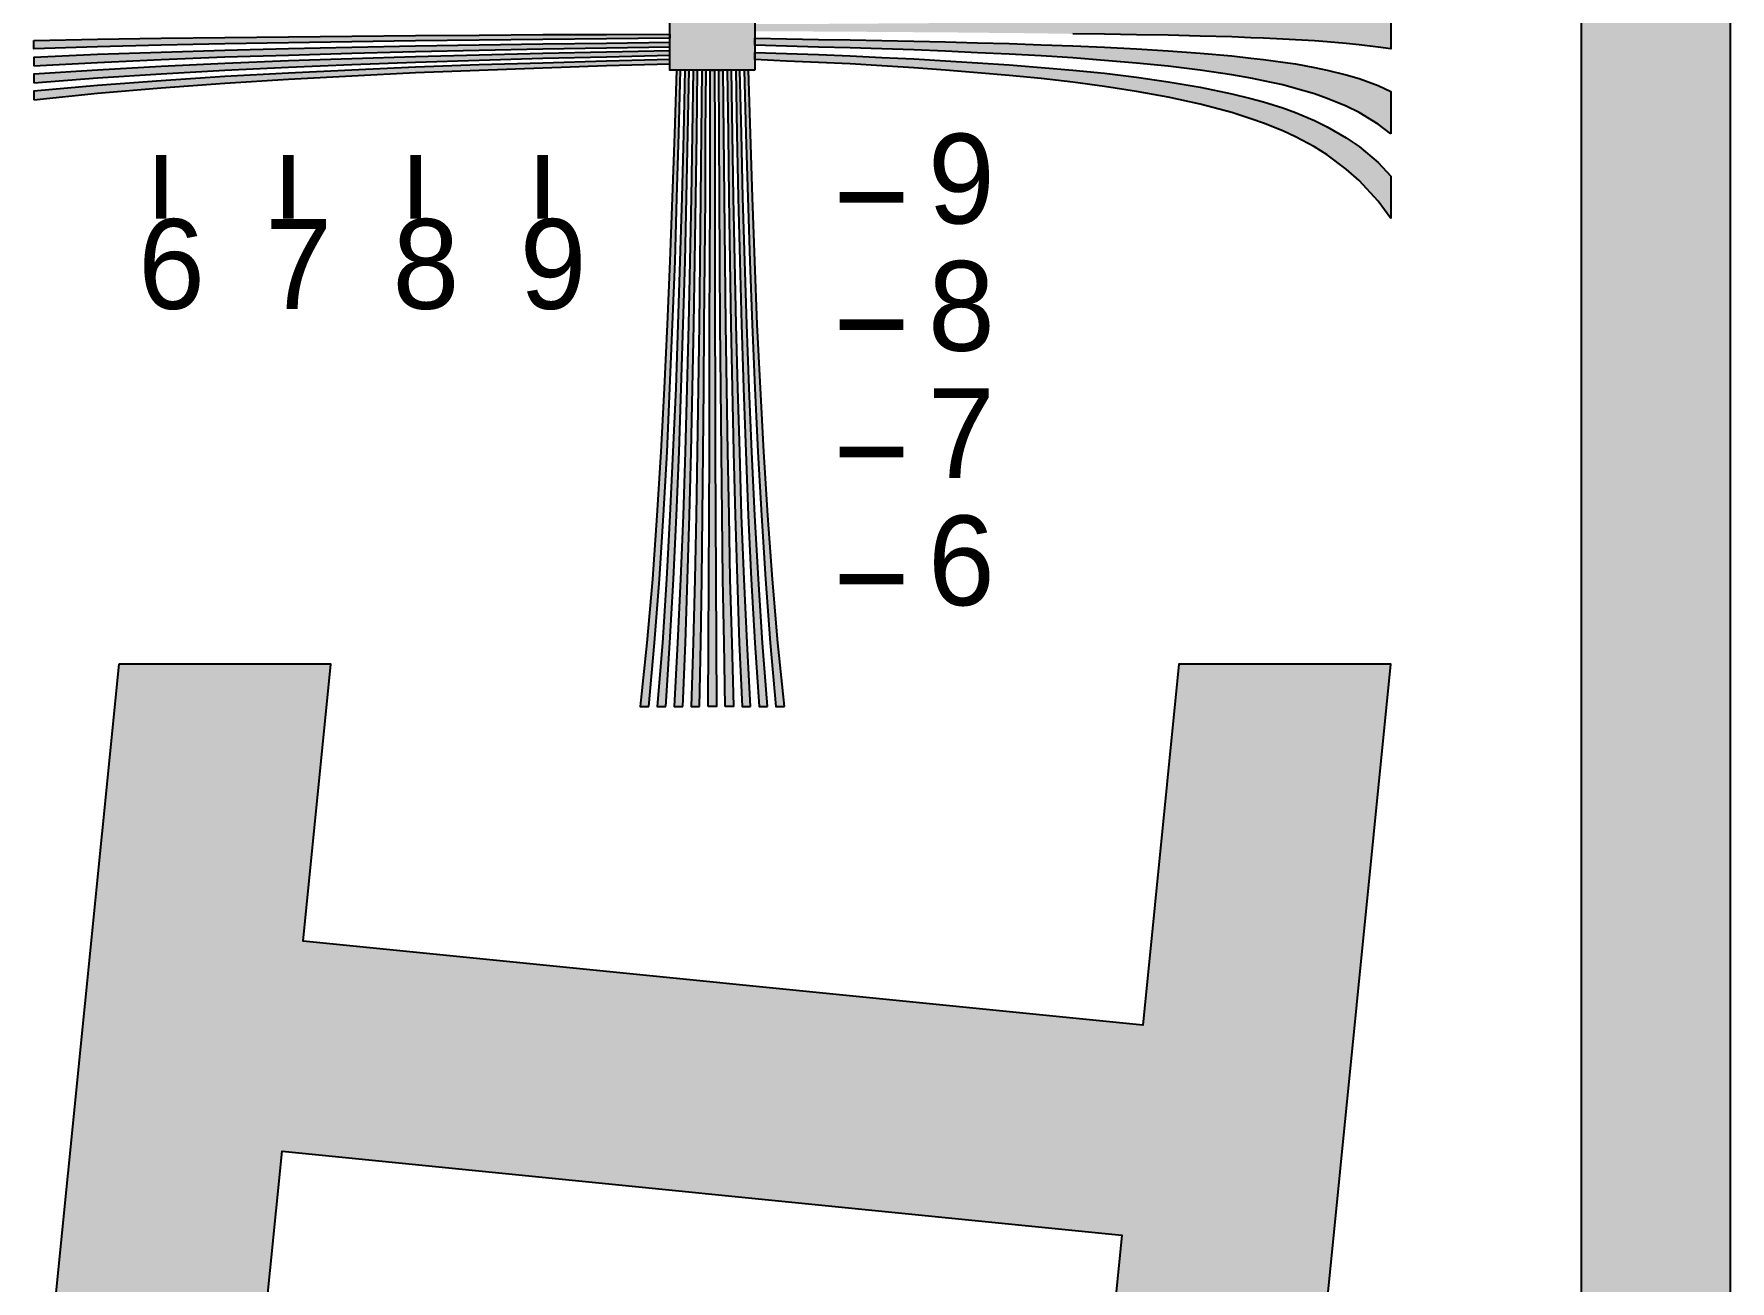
# Model space of a CAD drawing. Header units: millimetres. Extents: x 39 to 1543, y 52 to 919.
# Drawn here: x 1223.1 to 1543.1, y 467.9 to 703.1 of the extents above; entities that cross this region are included whole.
import ezdxf

# ---------------------------------------------------------------- set-up
doc = ezdxf.new("R2010")
doc.units = ezdxf.units.MM
for name, color, linetype in [('FRAME', 7, 'Continuous'), ('LABELS', 7, 'Continuous'), ('PERIPHERY', 7, 'Continuous')]:
    doc.layers.add(name, color=color, linetype=linetype)

msp = doc.modelspace()

# ---------------------------------------------------------------- hatches: boundary and pattern name
at = {"layer": 'FRAME', "true_color": 0x000000}
h = msp.add_hatch(color=7, dxfattribs=at)
h.dxf.hatch_style = 1
h.paths.add_polyline_path([(1515.12, 888.25), (1543.12, 888.25), (1543.12, 80.25), (1515.12, 80.25), (1515.12, 888.25)])
at = {"layer": 'PERIPHERY', "true_color": 0x000000}
h = msp.add_hatch(color=7, dxfattribs=at)
h.dxf.hatch_style = 1
h.paths.add_polyline_path([(1359.12, 696.25), (1343.12, 696.25), (1343.12, 712.25), (1359.12, 712.25), (1359.12, 696.25)])
h = msp.add_hatch(color=7, dxfattribs=at)
h.dxf.hatch_style = 1
h.paths.add_polyline_path([(1479.12, 700.25), (1476.72, 700.61), (1473.12, 701.05), (1470.72, 701.29), (1467.12, 701.57), (1464.72, 701.77), (1461.12, 701.98), (1458.72, 702.09), (1455.12, 702.25), (1452.72, 702.34), (1449.12, 702.5), (1443.12, 702.66), (1437.12, 702.82), (1431.12, 702.93), (1425.12, 703.01), (1419.12, 703.09), (1413.12, 703.18), (1407.12, 703.26), (1401.12, 703.3), (1395.12, 703.38), (1389.12, 703.41), (1383.12, 703.46), (1377.12, 703.49), (1371.12, 703.53), (1365.12, 703.57), (1359.12, 703.57), (1359.12, 704.93), (1365.12, 704.93), (1371.12, 704.97), (1377.12, 705.01), (1383.12, 705.05), (1389.12, 705.09), (1395.12, 705.13), (1401.12, 705.21), (1407.12, 705.25), (1413.12, 705.33), (1419.12, 705.41), (1425.12, 705.49), (1431.12, 705.57), (1437.12, 705.7), (1443.12, 705.85), (1449.12, 706.01), (1452.72, 706.17), (1455.12, 706.25), (1458.72, 706.41), (1461.12, 706.53), (1464.72, 706.77), (1467.12, 706.93), (1470.72, 707.21), (1473.12, 707.45), (1476.72, 707.89), (1479.12, 708.25), (1479.12, 700.25)])
h = msp.add_hatch(color=7, dxfattribs=at)
h.dxf.hatch_style = 1
h.paths.add_polyline_path([(1223.12, 701.86), (1235.12, 702.06), (1247.12, 702.26), (1259.12, 702.42), (1271.12, 702.54), (1283.12, 702.66), (1295.12, 702.78), (1307.12, 702.86), (1319.12, 702.94), (1331.12, 702.98), (1343.12, 703.06), (1343.12, 702.26), (1331.12, 702.14), (1319.12, 702.02), (1307.12, 701.9), (1295.12, 701.78), (1283.12, 701.58), (1271.12, 701.42), (1259.12, 701.18), (1247.12, 700.94), (1235.12, 700.62), (1223.12, 700.26), (1223.12, 701.86)])
h = msp.add_hatch(color=7, dxfattribs=at)
h.dxf.hatch_style = 1
h.paths.add_polyline_path([(1223.12, 697.06), (1235.12, 697.7), (1247.12, 698.26), (1259.12, 698.74), (1271.12, 699.1), (1283.12, 699.46), (1295.12, 699.78), (1307.12, 700.02), (1319.12, 700.26), (1331.12, 700.46), (1343.12, 700.66), (1343.12, 701.46), (1331.12, 701.3), (1319.12, 701.14), (1307.12, 700.98), (1295.12, 700.78), (1283.12, 700.54), (1271.12, 700.26), (1259.12, 699.94), (1247.12, 699.58), (1235.12, 699.18), (1223.12, 698.66), (1223.12, 697.06)])
h = msp.add_hatch(color=7, dxfattribs=at)
h.dxf.hatch_style = 1
h.paths.add_polyline_path([(1479.12, 684.25), (1476.72, 686.05), (1473.12, 688.25), (1470.72, 689.45), (1467.12, 690.93), (1464.72, 691.77), (1461.12, 692.81), (1458.72, 693.46), (1455.12, 694.25), (1452.72, 694.73), (1449.12, 695.37), (1443.12, 696.25), (1437.12, 696.97), (1431.12, 697.57), (1425.12, 698.09), (1419.12, 698.54), (1413.12, 698.93), (1407.12, 699.25), (1401.12, 699.54), (1395.12, 699.81), (1389.12, 700.05), (1383.12, 700.26), (1377.12, 700.45), (1371.12, 700.61), (1365.12, 700.77), (1359.12, 700.94), (1359.12, 702.25), (1365.12, 702.17), (1371.12, 702.05), (1377.12, 701.97), (1383.12, 701.85), (1389.12, 701.73), (1395.12, 701.57), (1401.12, 701.42), (1407.12, 701.26), (1413.12, 701.05), (1419.12, 700.81), (1425.12, 700.57), (1431.12, 700.25), (1437.12, 699.89), (1443.12, 699.45), (1449.12, 698.93), (1452.72, 698.53), (1455.12, 698.25), (1458.72, 697.77), (1461.12, 697.41), (1464.72, 696.77), (1467.12, 696.25), (1470.72, 695.37), (1473.12, 694.65), (1476.72, 693.33), (1479.12, 692.25), (1479.12, 684.25)])
h = msp.add_hatch(color=7, dxfattribs=at)
h.dxf.hatch_style = 1
h.paths.add_polyline_path([(1223.12, 693.86), (1235.12, 694.82), (1247.12, 695.58), (1259.12, 696.26), (1271.12, 696.82), (1283.12, 697.34), (1295.12, 697.78), (1307.12, 698.14), (1319.12, 698.5), (1331.12, 698.78), (1343.12, 699.06), (1343.12, 699.86), (1331.12, 699.62), (1319.12, 699.38), (1307.12, 699.1), (1295.12, 698.78), (1283.12, 698.38), (1271.12, 697.98), (1259.12, 697.5), (1247.12, 696.94), (1235.12, 696.26), (1223.12, 695.46), (1223.12, 693.86)])
h = msp.add_hatch(color=7, dxfattribs=at)
h.dxf.hatch_style = 1
h.paths.add_polyline_path([(1223.12, 690.66), (1235.12, 691.9), (1247.12, 692.94), (1259.12, 693.78), (1271.12, 694.54), (1283.12, 695.18), (1295.12, 695.78), (1307.12, 696.26), (1319.12, 696.7), (1331.12, 697.1), (1343.12, 697.46), (1343.12, 698.26), (1331.12, 697.94), (1319.12, 697.58), (1307.12, 697.22), (1295.12, 696.78), (1283.12, 696.26), (1271.12, 695.7), (1259.12, 695.02), (1247.12, 694.26), (1235.12, 693.34), (1223.12, 692.26), (1223.12, 690.66)])
h = msp.add_hatch(color=7, dxfattribs=at)
h.dxf.hatch_style = 1
h.paths.add_polyline_path([(1479.12, 668.25), (1476.72, 671.53), (1473.12, 675.45), (1470.72, 677.57), (1467.12, 680.25), (1464.72, 681.77), (1461.12, 683.69), (1458.72, 684.81), (1455.12, 686.25), (1452.72, 687.09), (1449.12, 688.25), (1443.12, 689.85), (1437.12, 691.17), (1431.12, 692.25), (1425.12, 693.17), (1419.12, 693.97), (1413.12, 694.65), (1407.12, 695.25), (1401.12, 695.77), (1395.12, 696.25), (1389.12, 696.69), (1383.12, 697.05), (1377.12, 697.41), (1371.12, 697.69), (1365.12, 697.97), (1359.12, 698.25), (1359.12, 699.57), (1365.12, 699.37), (1371.12, 699.17), (1377.12, 698.93), (1383.12, 698.65), (1389.12, 698.37), (1395.12, 698.01), (1401.12, 697.65), (1407.12, 697.25), (1413.12, 696.77), (1419.12, 696.25), (1425.12, 695.65), (1431.12, 694.93), (1437.12, 694.05), (1443.12, 693.05), (1449.12, 691.81), (1452.72, 690.93), (1455.12, 690.25), (1458.72, 689.13), (1461.12, 688.25), (1464.72, 686.77), (1467.12, 685.57), (1470.72, 683.49), (1473.12, 681.85), (1476.72, 678.81), (1479.12, 676.25), (1479.12, 668.25)])
h = msp.add_hatch(color=7, dxfattribs=at)
h.dxf.hatch_style = 1
h.paths.add_polyline_path([(1339.12, 576.25), (1340.2, 588.25), (1341.12, 600.25), (1341.88, 612.25), (1342.56, 624.25), (1343.12, 636.25), (1343.6, 648.25), (1344.08, 660.25), (1344.44, 672.25), (1344.8, 684.25), (1345.12, 696.25), (1344.32, 696.25), (1343.96, 684.25), (1343.56, 672.25), (1343.12, 660.25), (1342.6, 648.25), (1342.04, 636.25), (1341.4, 624.25), (1340.64, 612.25), (1339.8, 600.25), (1338.76, 588.25), (1337.52, 576.25), (1339.12, 576.25)])
h = msp.add_hatch(color=7, dxfattribs=at)
h.dxf.hatch_style = 1
h.paths.add_polyline_path([(1342.32, 576.25), (1343.12, 588.25), (1343.8, 600.25), (1344.36, 612.25), (1344.84, 624.25), (1345.24, 636.25), (1345.6, 648.25), (1345.96, 660.25), (1346.24, 672.25), (1346.48, 684.25), (1346.72, 696.25), (1345.92, 696.25), (1345.64, 684.25), (1345.36, 672.25), (1345, 660.25), (1344.6, 648.25), (1344.2, 636.25), (1343.68, 624.25), (1343.12, 612.25), (1342.44, 600.25), (1341.68, 588.25), (1340.72, 576.25), (1342.32, 576.25)])
h = msp.add_hatch(color=7, dxfattribs=at)
h.dxf.hatch_style = 1
h.paths.add_polyline_path([(1345.52, 576.25), (1346.04, 588.25), (1346.44, 600.25), (1346.8, 612.25), (1347.12, 624.25), (1347.4, 636.25), (1347.6, 648.25), (1347.84, 660.25), (1348, 672.25), (1348.16, 684.25), (1348.32, 696.25), (1347.52, 696.25), (1347.32, 684.25), (1347.12, 672.25), (1346.88, 660.25), (1346.6, 648.25), (1346.32, 636.25), (1345.96, 624.25), (1345.6, 612.25), (1345.12, 600.25), (1344.56, 588.25), (1343.92, 576.25), (1345.52, 576.25)])
h = msp.add_hatch(color=7, dxfattribs=at)
h.dxf.hatch_style = 1
h.paths.add_polyline_path([(1348.72, 576.25), (1348.92, 588.25), (1349.12, 600.25), (1349.28, 612.25), (1349.4, 624.25), (1349.52, 636.25), (1349.6, 648.25), (1349.72, 660.25), (1349.8, 672.25), (1349.84, 684.25), (1349.92, 696.25), (1349.12, 696.25), (1349, 684.25), (1348.88, 672.25), (1348.76, 660.25), (1348.6, 648.25), (1348.44, 636.25), (1348.28, 624.25), (1348.04, 612.25), (1347.8, 600.25), (1347.48, 588.25), (1347.12, 576.25), (1348.72, 576.25)])
h = msp.add_hatch(color=7, dxfattribs=at)
h.dxf.hatch_style = 1
h.paths.add_polyline_path([(1350.32, 576.25), (1350.4, 588.25), (1350.44, 600.25), (1350.52, 612.25), (1350.56, 624.25), (1350.6, 636.25), (1350.6, 648.25), (1350.64, 660.25), (1350.68, 672.25), (1350.68, 684.25), (1350.72, 696.25), (1351.52, 696.25), (1351.56, 684.25), (1351.56, 672.25), (1351.59, 660.25), (1351.59, 648.25), (1351.64, 636.25), (1351.67, 624.25), (1351.71, 612.25), (1351.8, 600.25), (1351.83, 588.25), (1351.92, 576.25), (1350.32, 576.25)])
h = msp.add_hatch(color=7, dxfattribs=at)
h.dxf.hatch_style = 1
h.paths.add_polyline_path([(1353.52, 576.25), (1353.32, 588.25), (1353.12, 600.25), (1352.96, 612.25), (1352.84, 624.25), (1352.72, 636.25), (1352.6, 648.25), (1352.52, 660.25), (1352.44, 672.25), (1352.4, 684.25), (1352.32, 696.25), (1353.12, 696.25), (1353.24, 684.25), (1353.36, 672.25), (1353.48, 660.25), (1353.6, 648.25), (1353.8, 636.25), (1353.96, 624.25), (1354.2, 612.25), (1354.44, 600.25), (1354.76, 588.25), (1355.12, 576.25), (1353.52, 576.25)])
h = msp.add_hatch(color=7, dxfattribs=at)
h.dxf.hatch_style = 1
h.paths.add_polyline_path([(1358.32, 576.25), (1357.68, 588.25), (1357.12, 600.25), (1356.64, 612.25), (1356.28, 624.25), (1355.92, 636.25), (1355.6, 648.25), (1355.36, 660.25), (1355.12, 672.25), (1354.92, 684.25), (1354.72, 696.25), (1353.92, 696.25), (1354.08, 684.25), (1354.24, 672.25), (1354.4, 660.25), (1354.6, 648.25), (1354.84, 636.25), (1355.12, 624.25), (1355.44, 612.25), (1355.8, 600.25), (1356.2, 588.25), (1356.72, 576.25), (1358.32, 576.25)])
h = msp.add_hatch(color=7, dxfattribs=at)
h.dxf.hatch_style = 1
h.paths.add_polyline_path([(1361.52, 576.25), (1360.56, 588.25), (1359.8, 600.25), (1359.12, 612.25), (1358.56, 624.25), (1358.04, 636.25), (1357.6, 648.25), (1357.24, 660.25), (1356.88, 672.25), (1356.6, 684.25), (1356.32, 696.25), (1355.52, 696.25), (1355.76, 684.25), (1356, 672.25), (1356.28, 660.25), (1356.6, 648.25), (1357, 636.25), (1357.4, 624.25), (1357.88, 612.25), (1358.44, 600.25), (1359.12, 588.25), (1359.92, 576.25), (1361.52, 576.25)])
h = msp.add_hatch(color=7, dxfattribs=at)
h.dxf.hatch_style = 1
h.paths.add_polyline_path([(1364.72, 576.25), (1363.48, 588.25), (1362.44, 600.25), (1361.6, 612.25), (1360.84, 624.25), (1360.2, 636.25), (1359.6, 648.25), (1359.12, 660.25), (1358.68, 672.25), (1358.28, 684.25), (1357.92, 696.25), (1357.12, 696.25), (1357.44, 684.25), (1357.8, 672.25), (1358.16, 660.25), (1358.6, 648.25), (1359.12, 636.25), (1359.68, 624.25), (1360.36, 612.25), (1361.12, 600.25), (1362.04, 588.25), (1363.12, 576.25), (1364.72, 576.25)])
h = msp.add_hatch(color=7, dxfattribs=at)
h.dxf.hatch_style = 1
h.paths.add_polyline_path([(1239.12, 584.25), (1223.12, 424.25), (1263.12, 424.25), (1269.93, 492.37), (1428.35, 476.53), (1423.12, 424.25), (1463.12, 424.25), (1479.12, 584.25), (1439.12, 584.25), (1432.31, 516.13), (1273.89, 531.97), (1279.12, 584.25), (1239.12, 584.25), (1239.12, 584.25)])

# ---------------------------------------------------------------- linework, layer by layer
at = {"layer": 'FRAME', "color": 250}
msp.add_lwpolyline([(1515.12, 888.25), (1543.12, 888.25), (1543.12, 80.25), (1515.12, 80.25), (1515.12, 888.25)], close=True, dxfattribs=at)
at = {"layer": 'FRAME', "color": 250, "true_color": 0x000000}
for points in [[(1515.12, 888.25), (1515.12, 80.25), (1543.12, 80.25)], [(1543.12, 80.25), (1543.12, 888.25), (1515.12, 888.25)]]:
    msp.add_solid(points, dxfattribs=at)
at = {"layer": 'PERIPHERY', "color": 250}
for points in [[(1359.12, 696.25), (1343.12, 696.25), (1343.12, 712.25), (1359.12, 712.25), (1359.12, 696.25)], [(1223.12, 701.86), (1235.12, 702.06), (1247.12, 702.26), (1259.12, 702.42), (1271.12, 702.54), (1283.12, 702.66), (1295.12, 702.78), (1307.12, 702.86), (1319.12, 702.94), (1331.12, 702.98), (1343.12, 703.06), (1343.12, 702.26), (1331.12, 702.14), (1319.12, 702.02), (1307.12, 701.9), (1295.12, 701.78), (1283.12, 701.58), (1271.12, 701.42), (1259.12, 701.18), (1247.12, 700.94), (1235.12, 700.62), (1223.12, 700.26), (1223.12, 701.86)], [(1223.12, 697.06), (1235.12, 697.7), (1247.12, 698.26), (1259.12, 698.74), (1271.12, 699.1), (1283.12, 699.46), (1295.12, 699.78), (1307.12, 700.02), (1319.12, 700.26), (1331.12, 700.46), (1343.12, 700.66), (1343.12, 701.46), (1331.12, 701.3), (1319.12, 701.14), (1307.12, 700.98), (1295.12, 700.78), (1283.12, 700.54), (1271.12, 700.26), (1259.12, 699.94), (1247.12, 699.58), (1235.12, 699.18), (1223.12, 698.66), (1223.12, 697.06)], [(1479.12, 684.25), (1476.72, 686.05), (1473.12, 688.25), (1470.72, 689.45), (1467.12, 690.93), (1464.72, 691.77), (1461.12, 692.81), (1458.72, 693.46), (1455.12, 694.25), (1452.72, 694.73), (1449.12, 695.37), (1443.12, 696.25), (1437.12, 696.97), (1431.12, 697.57), (1425.12, 698.09), (1419.12, 698.54), (1413.12, 698.93), (1407.12, 699.25), (1401.12, 699.54), (1395.12, 699.81), (1389.12, 700.05), (1383.12, 700.26), (1377.12, 700.45), (1371.12, 700.61), (1365.12, 700.77), (1359.12, 700.94), (1359.12, 702.25), (1365.12, 702.17), (1371.12, 702.05), (1377.12, 701.97), (1383.12, 701.85), (1389.12, 701.73), (1395.12, 701.57), (1401.12, 701.42), (1407.12, 701.26), (1413.12, 701.05), (1419.12, 700.81), (1425.12, 700.57), (1431.12, 700.25), (1437.12, 699.89), (1443.12, 699.45), (1449.12, 698.93), (1452.72, 698.53), (1455.12, 698.25), (1458.72, 697.77), (1461.12, 697.41), (1464.72, 696.77), (1467.12, 696.25), (1470.72, 695.37), (1473.12, 694.65), (1476.72, 693.33), (1479.12, 692.25), (1479.12, 684.25)], [(1223.12, 693.86), (1235.12, 694.82), (1247.12, 695.58), (1259.12, 696.26), (1271.12, 696.82), (1283.12, 697.34), (1295.12, 697.78), (1307.12, 698.14), (1319.12, 698.5), (1331.12, 698.78), (1343.12, 699.06), (1343.12, 699.86), (1331.12, 699.62), (1319.12, 699.38), (1307.12, 699.1), (1295.12, 698.78), (1283.12, 698.38), (1271.12, 697.98), (1259.12, 697.5), (1247.12, 696.94), (1235.12, 696.26), (1223.12, 695.46), (1223.12, 693.86)], [(1223.12, 690.66), (1235.12, 691.9), (1247.12, 692.94), (1259.12, 693.78), (1271.12, 694.54), (1283.12, 695.18), (1295.12, 695.78), (1307.12, 696.26), (1319.12, 696.7), (1331.12, 697.1), (1343.12, 697.46), (1343.12, 698.26), (1331.12, 697.94), (1319.12, 697.58), (1307.12, 697.22), (1295.12, 696.78), (1283.12, 696.26), (1271.12, 695.7), (1259.12, 695.02), (1247.12, 694.26), (1235.12, 693.34), (1223.12, 692.26), (1223.12, 690.66)], [(1479.12, 668.25), (1476.72, 671.53), (1473.12, 675.45), (1470.72, 677.57), (1467.12, 680.25), (1464.72, 681.77), (1461.12, 683.69), (1458.72, 684.81), (1455.12, 686.25), (1452.72, 687.09), (1449.12, 688.25), (1443.12, 689.85), (1437.12, 691.17), (1431.12, 692.25), (1425.12, 693.17), (1419.12, 693.97), (1413.12, 694.65), (1407.12, 695.25), (1401.12, 695.77), (1395.12, 696.25), (1389.12, 696.69), (1383.12, 697.05), (1377.12, 697.41), (1371.12, 697.69), (1365.12, 697.97), (1359.12, 698.25), (1359.12, 699.57), (1365.12, 699.37), (1371.12, 699.17), (1377.12, 698.93), (1383.12, 698.65), (1389.12, 698.37), (1395.12, 698.01), (1401.12, 697.65), (1407.12, 697.25), (1413.12, 696.77), (1419.12, 696.25), (1425.12, 695.65), (1431.12, 694.93), (1437.12, 694.05), (1443.12, 693.05), (1449.12, 691.81), (1452.72, 690.93), (1455.12, 690.25), (1458.72, 689.13), (1461.12, 688.25), (1464.72, 686.77), (1467.12, 685.57), (1470.72, 683.49), (1473.12, 681.85), (1476.72, 678.81), (1479.12, 676.25), (1479.12, 668.25)], [(1339.12, 576.25), (1340.2, 588.25), (1341.12, 600.25), (1341.88, 612.25), (1342.56, 624.25), (1343.12, 636.25), (1343.6, 648.25), (1344.08, 660.25), (1344.44, 672.25), (1344.8, 684.25), (1345.12, 696.25), (1344.32, 696.25), (1343.96, 684.25), (1343.56, 672.25), (1343.12, 660.25), (1342.6, 648.25), (1342.04, 636.25), (1341.4, 624.25), (1340.64, 612.25), (1339.8, 600.25), (1338.76, 588.25), (1337.52, 576.25), (1339.12, 576.25)], [(1342.32, 576.25), (1343.12, 588.25), (1343.8, 600.25), (1344.36, 612.25), (1344.84, 624.25), (1345.24, 636.25), (1345.6, 648.25), (1345.96, 660.25), (1346.24, 672.25), (1346.48, 684.25), (1346.72, 696.25), (1345.92, 696.25), (1345.64, 684.25), (1345.36, 672.25), (1345, 660.25), (1344.6, 648.25), (1344.2, 636.25), (1343.68, 624.25), (1343.12, 612.25), (1342.44, 600.25), (1341.68, 588.25), (1340.72, 576.25), (1342.32, 576.25)], [(1345.52, 576.25), (1346.04, 588.25), (1346.44, 600.25), (1346.8, 612.25), (1347.12, 624.25), (1347.4, 636.25), (1347.6, 648.25), (1347.84, 660.25), (1348, 672.25), (1348.16, 684.25), (1348.32, 696.25), (1347.52, 696.25), (1347.32, 684.25), (1347.12, 672.25), (1346.88, 660.25), (1346.6, 648.25), (1346.32, 636.25), (1345.96, 624.25), (1345.6, 612.25), (1345.12, 600.25), (1344.56, 588.25), (1343.92, 576.25), (1345.52, 576.25)], [(1348.72, 576.25), (1348.92, 588.25), (1349.12, 600.25), (1349.28, 612.25), (1349.4, 624.25), (1349.52, 636.25), (1349.6, 648.25), (1349.72, 660.25), (1349.8, 672.25), (1349.84, 684.25), (1349.92, 696.25), (1349.12, 696.25), (1349, 684.25), (1348.88, 672.25), (1348.76, 660.25), (1348.6, 648.25), (1348.44, 636.25), (1348.28, 624.25), (1348.04, 612.25), (1347.8, 600.25), (1347.48, 588.25), (1347.12, 576.25), (1348.72, 576.25)], [(1350.32, 576.25), (1350.4, 588.25), (1350.44, 600.25), (1350.52, 612.25), (1350.56, 624.25), (1350.6, 636.25), (1350.6, 648.25), (1350.64, 660.25), (1350.68, 672.25), (1350.68, 684.25), (1350.72, 696.25), (1351.52, 696.25), (1351.56, 684.25), (1351.56, 672.25), (1351.59, 660.25), (1351.59, 648.25), (1351.64, 636.25), (1351.67, 624.25), (1351.71, 612.25), (1351.8, 600.25), (1351.83, 588.25), (1351.92, 576.25), (1350.32, 576.25)], [(1353.52, 576.25), (1353.32, 588.25), (1353.12, 600.25), (1352.96, 612.25), (1352.84, 624.25), (1352.72, 636.25), (1352.6, 648.25), (1352.52, 660.25), (1352.44, 672.25), (1352.4, 684.25), (1352.32, 696.25), (1353.12, 696.25), (1353.24, 684.25), (1353.36, 672.25), (1353.48, 660.25), (1353.6, 648.25), (1353.8, 636.25), (1353.96, 624.25), (1354.2, 612.25), (1354.44, 600.25), (1354.76, 588.25), (1355.12, 576.25), (1353.52, 576.25)], [(1358.32, 576.25), (1357.68, 588.25), (1357.12, 600.25), (1356.64, 612.25), (1356.28, 624.25), (1355.92, 636.25), (1355.6, 648.25), (1355.36, 660.25), (1355.12, 672.25), (1354.92, 684.25), (1354.72, 696.25), (1353.92, 696.25), (1354.08, 684.25), (1354.24, 672.25), (1354.4, 660.25), (1354.6, 648.25), (1354.84, 636.25), (1355.12, 624.25), (1355.44, 612.25), (1355.8, 600.25), (1356.2, 588.25), (1356.72, 576.25), (1358.32, 576.25)], [(1361.52, 576.25), (1360.56, 588.25), (1359.8, 600.25), (1359.12, 612.25), (1358.56, 624.25), (1358.04, 636.25), (1357.6, 648.25), (1357.24, 660.25), (1356.88, 672.25), (1356.6, 684.25), (1356.32, 696.25), (1355.52, 696.25), (1355.76, 684.25), (1356, 672.25), (1356.28, 660.25), (1356.6, 648.25), (1357, 636.25), (1357.4, 624.25), (1357.88, 612.25), (1358.44, 600.25), (1359.12, 588.25), (1359.92, 576.25), (1361.52, 576.25)], [(1364.72, 576.25), (1363.48, 588.25), (1362.44, 600.25), (1361.6, 612.25), (1360.84, 624.25), (1360.2, 636.25), (1359.6, 648.25), (1359.12, 660.25), (1358.68, 672.25), (1358.28, 684.25), (1357.92, 696.25), (1357.12, 696.25), (1357.44, 684.25), (1357.8, 672.25), (1358.16, 660.25), (1358.6, 648.25), (1359.12, 636.25), (1359.68, 624.25), (1360.36, 612.25), (1361.12, 600.25), (1362.04, 588.25), (1363.12, 576.25), (1364.72, 576.25)], [(1239.12, 584.25), (1223.12, 424.25), (1263.12, 424.25), (1269.93, 492.37), (1428.35, 476.53), (1423.12, 424.25), (1463.12, 424.25), (1479.12, 584.25), (1439.12, 584.25), (1432.31, 516.13), (1273.89, 531.97), (1279.12, 584.25), (1239.12, 584.25), (1239.12, 584.25)]]:
    msp.add_lwpolyline(points, close=True, dxfattribs=at)
msp.add_lwpolyline([(1479.12, 708.25), (1479.12, 700.25), (1479.12, 700.25), (1476.72, 700.61), (1473.12, 701.05), (1470.72, 701.29), (1467.12, 701.57), (1464.72, 701.77), (1461.12, 701.98), (1458.72, 702.09), (1455.12, 702.25), (1452.72, 702.34), (1449.12, 702.5), (1443.12, 702.66), (1437.12, 702.82), (1431.12, 702.93), (1425.12, 703.01), (1419.12, 703.09)], dxfattribs=at)
at = {"layer": 'PERIPHERY', "color": 250, "lineweight": 35, "const_width": 2}
for points in [[(1247.12, 680.26), (1247.12, 668.26)], [(1271.12, 680.26), (1271.12, 668.26)], [(1295.12, 680.26), (1295.12, 668.26)], [(1319.12, 680.26), (1319.12, 668.26)], [(1375.12, 672.25), (1387.12, 672.25)], [(1375.12, 648.25), (1387.12, 648.25)], [(1375.12, 624.25), (1387.12, 624.25)], [(1375.12, 600.25), (1387.12, 600.25)]]:
    msp.add_lwpolyline(points, dxfattribs=at)
at = {"layer": 'PERIPHERY', "color": 250, "true_color": 0x000000}
for points in [[(1359.12, 696.25), (1359.12, 712.25), (1343.12, 712.25)], [(1343.12, 712.25), (1343.12, 696.25), (1359.12, 696.25)], [(1479.12, 700.25), (1470.72, 707.21), (1467.12, 706.93)], [(1479.12, 700.25), (1473.12, 707.45), (1470.72, 707.21)], [(1479.12, 700.25), (1476.72, 707.89), (1473.12, 707.45)], [(1479.12, 700.25), (1479.12, 708.25), (1476.72, 707.89)], [(1443.12, 705.85), (1419.12, 703.09), (1425.12, 703.01)], [(1443.12, 705.85), (1425.12, 703.01), (1431.12, 702.93)], [(1443.12, 705.85), (1431.12, 702.93), (1437.12, 702.82)], [(1443.12, 705.85), (1437.12, 702.82), (1443.12, 702.66)], [(1479.12, 700.25), (1449.12, 706.01), (1443.12, 705.85)], [(1443.12, 705.85), (1443.12, 702.66), (1449.12, 702.5)], [(1443.12, 705.85), (1449.12, 702.5), (1452.72, 702.34)], [(1443.12, 705.85), (1452.72, 702.34), (1455.12, 702.25)], [(1443.12, 705.85), (1455.12, 702.25), (1458.72, 702.09)], [(1443.12, 705.85), (1458.72, 702.09), (1461.12, 701.98)], [(1443.12, 705.85), (1461.12, 701.98), (1464.72, 701.77)], [(1443.12, 705.85), (1464.72, 701.77), (1467.12, 701.57)], [(1443.12, 705.85), (1467.12, 701.57), (1470.72, 701.29)], [(1443.12, 705.85), (1470.72, 701.29), (1473.12, 701.05)], [(1443.12, 705.85), (1473.12, 701.05), (1476.72, 700.61)], [(1443.12, 705.85), (1476.72, 700.61), (1479.12, 700.25)], [(1479.12, 700.25), (1452.72, 706.17), (1449.12, 706.01)], [(1479.12, 700.25), (1455.12, 706.25), (1452.72, 706.17)], [(1479.12, 700.25), (1458.72, 706.41), (1455.12, 706.25)], [(1479.12, 700.25), (1461.12, 706.53), (1458.72, 706.41)], [(1479.12, 700.25), (1464.72, 706.77), (1461.12, 706.53)], [(1479.12, 700.25), (1467.12, 706.93), (1464.72, 706.77)], [(1223.12, 701.86), (1343.12, 702.26), (1343.12, 703.06)], [(1223.12, 701.86), (1343.12, 703.06), (1331.12, 702.98)], [(1223.12, 701.86), (1331.12, 702.98), (1319.12, 702.94)], [(1223.12, 701.86), (1319.12, 702.94), (1307.12, 702.86)], [(1223.12, 701.86), (1307.12, 702.86), (1295.12, 702.78)], [(1223.12, 701.86), (1295.12, 702.78), (1283.12, 702.66)], [(1223.12, 701.86), (1283.12, 702.66), (1271.12, 702.54)], [(1223.12, 701.86), (1271.12, 702.54), (1259.12, 702.42)], [(1259.12, 702.42), (1235.12, 702.06), (1223.12, 701.86)], [(1223.12, 701.86), (1331.12, 702.14), (1343.12, 702.26)], [(1223.12, 701.86), (1319.12, 702.02), (1331.12, 702.14)], [(1223.12, 701.86), (1307.12, 701.9), (1319.12, 702.02)], [(1223.12, 701.86), (1295.12, 701.78), (1307.12, 701.9)], [(1223.12, 701.86), (1223.12, 700.26), (1235.12, 700.62)], [(1223.12, 701.86), (1235.12, 700.62), (1247.12, 700.94)], [(1223.12, 701.86), (1247.12, 700.94), (1259.12, 701.18)], [(1223.12, 701.86), (1259.12, 701.18), (1271.12, 701.42)], [(1223.12, 701.86), (1271.12, 701.42), (1283.12, 701.58)], [(1223.12, 701.86), (1283.12, 701.58), (1295.12, 701.78)], [(1223.12, 698.66), (1343.12, 700.66), (1343.12, 701.46)], [(1223.12, 698.66), (1343.12, 701.46), (1331.12, 701.3)], [(1223.12, 698.66), (1331.12, 701.3), (1319.12, 701.14)], [(1223.12, 698.66), (1319.12, 701.14), (1307.12, 700.98)], [(1223.12, 698.66), (1307.12, 700.98), (1295.12, 700.78)], [(1259.12, 702.42), (1247.12, 702.26), (1235.12, 702.06)], [(1464.72, 696.77), (1365.12, 702.17), (1359.12, 702.25)], [(1359.12, 702.25), (1359.12, 700.94), (1365.12, 700.77)], [(1359.12, 702.25), (1365.12, 700.77), (1371.12, 700.61)], [(1359.12, 702.25), (1371.12, 700.61), (1377.12, 700.45)], [(1359.12, 702.25), (1377.12, 700.45), (1383.12, 700.26)], [(1359.12, 702.25), (1383.12, 700.26), (1389.12, 700.05)], [(1359.12, 702.25), (1389.12, 700.05), (1395.12, 699.81)], [(1464.72, 696.77), (1359.12, 702.25), (1395.12, 699.81)], [(1464.72, 696.77), (1371.12, 702.05), (1365.12, 702.17)], [(1464.72, 696.77), (1377.12, 701.97), (1371.12, 702.05)], [(1464.72, 696.77), (1383.12, 701.85), (1377.12, 701.97)], [(1464.72, 696.77), (1389.12, 701.73), (1383.12, 701.85)], [(1464.72, 696.77), (1395.12, 701.57), (1389.12, 701.73)], [(1464.72, 696.77), (1401.12, 701.42), (1395.12, 701.57)], [(1464.72, 696.77), (1407.12, 701.26), (1401.12, 701.42)], [(1464.72, 696.77), (1413.12, 701.05), (1407.12, 701.26)], [(1464.72, 696.77), (1419.12, 700.81), (1413.12, 701.05)], [(1464.72, 696.77), (1425.12, 700.57), (1419.12, 700.81)], [(1223.12, 698.66), (1295.12, 700.78), (1283.12, 700.54)], [(1223.12, 698.66), (1331.12, 700.46), (1343.12, 700.66)], [(1223.12, 698.66), (1283.12, 700.54), (1271.12, 700.26)], [(1223.12, 698.66), (1319.12, 700.26), (1331.12, 700.46)], [(1223.12, 698.66), (1307.12, 700.02), (1319.12, 700.26)], [(1223.12, 698.66), (1271.12, 700.26), (1259.12, 699.94)], [(1223.12, 698.66), (1295.12, 699.78), (1307.12, 700.02)], [(1223.12, 698.66), (1259.12, 699.94), (1247.12, 699.58)], [(1223.12, 695.46), (1295.12, 697.78), (1343.12, 699.86)], [(1223.12, 695.46), (1343.12, 699.86), (1331.12, 699.62)], [(1223.12, 698.66), (1283.12, 699.46), (1295.12, 699.78)], [(1223.12, 695.46), (1331.12, 699.62), (1319.12, 699.38)], [(1247.12, 699.58), (1235.12, 699.18), (1223.12, 698.66)], [(1223.12, 698.66), (1271.12, 699.1), (1283.12, 699.46)], [(1223.12, 695.46), (1319.12, 699.38), (1307.12, 699.1)], [(1223.12, 695.46), (1307.12, 699.1), (1295.12, 698.78)], [(1223.12, 698.66), (1259.12, 698.74), (1271.12, 699.1)], [(1223.12, 695.46), (1295.12, 698.78), (1283.12, 698.38)], [(1223.12, 698.66), (1247.12, 698.26), (1259.12, 698.74)], [(1223.12, 698.66), (1223.12, 697.06), (1235.12, 697.7)], [(1223.12, 698.66), (1235.12, 697.7), (1247.12, 698.26)], [(1223.12, 695.46), (1283.12, 698.38), (1271.12, 697.98)], [(1223.12, 692.26), (1295.12, 695.78), (1343.12, 698.26)], [(1223.12, 692.26), (1343.12, 698.26), (1331.12, 697.94)], [(1223.12, 695.46), (1271.12, 697.98), (1259.12, 697.5)], [(1223.12, 692.26), (1331.12, 697.94), (1319.12, 697.58)], [(1223.12, 695.46), (1283.12, 697.34), (1295.12, 697.78)], [(1295.12, 697.78), (1319.12, 698.5), (1343.12, 699.86)], [(1295.12, 697.78), (1307.12, 698.14), (1319.12, 698.5)], [(1295.12, 695.78), (1307.12, 696.26), (1343.12, 698.26)], [(1307.12, 696.26), (1319.12, 696.7), (1343.12, 698.26)], [(1319.12, 698.5), (1331.12, 698.78), (1343.12, 699.86)], [(1319.12, 696.7), (1331.12, 697.1), (1343.12, 698.26)], [(1331.12, 698.78), (1343.12, 699.06), (1343.12, 699.86)], [(1331.12, 697.1), (1343.12, 697.46), (1343.12, 698.26)], [(1407.12, 697.25), (1365.12, 699.37), (1359.12, 699.57)], [(1407.12, 697.25), (1359.12, 699.57), (1359.12, 698.25)], [(1407.12, 697.25), (1359.12, 698.25), (1365.12, 697.97)], [(1407.12, 697.25), (1371.12, 699.17), (1365.12, 699.37)], [(1407.12, 697.25), (1365.12, 697.97), (1371.12, 697.69)], [(1407.12, 697.25), (1377.12, 698.93), (1371.12, 699.17)], [(1407.12, 697.25), (1371.12, 697.69), (1377.12, 697.41)], [(1407.12, 697.25), (1383.12, 698.65), (1377.12, 698.93)], [(1407.12, 697.25), (1389.12, 698.37), (1383.12, 698.65)], [(1407.12, 697.25), (1395.12, 698.01), (1389.12, 698.37)], [(1464.72, 696.77), (1395.12, 699.81), (1401.12, 699.54)], [(1407.12, 697.25), (1401.12, 697.65), (1395.12, 698.01)], [(1464.72, 696.77), (1401.12, 699.54), (1407.12, 699.25)], [(1464.72, 696.77), (1407.12, 699.25), (1413.12, 698.93)], [(1464.72, 696.77), (1413.12, 698.93), (1419.12, 698.54)], [(1464.72, 696.77), (1419.12, 698.54), (1425.12, 698.09)], [(1464.72, 696.77), (1431.12, 700.25), (1425.12, 700.57)], [(1464.72, 696.77), (1425.12, 698.09), (1431.12, 697.57)], [(1464.72, 696.77), (1437.12, 699.89), (1431.12, 700.25)], [(1464.72, 696.77), (1443.12, 699.45), (1437.12, 699.89)], [(1464.72, 696.77), (1449.12, 698.93), (1443.12, 699.45)], [(1464.72, 696.77), (1452.72, 698.53), (1449.12, 698.93)], [(1464.72, 696.77), (1455.12, 698.25), (1452.72, 698.53)], [(1464.72, 696.77), (1458.72, 697.77), (1455.12, 698.25)], [(1464.72, 696.77), (1461.12, 697.41), (1458.72, 697.77)], [(1223.12, 692.26), (1319.12, 697.58), (1307.12, 697.22)], [(1223.12, 695.46), (1259.12, 697.5), (1247.12, 696.94)], [(1223.12, 695.46), (1271.12, 696.82), (1283.12, 697.34)], [(1223.12, 692.26), (1307.12, 697.22), (1295.12, 696.78)], [(1247.12, 696.94), (1235.12, 696.26), (1223.12, 695.46)], [(1223.12, 695.46), (1259.12, 696.26), (1271.12, 696.82)], [(1223.12, 692.26), (1295.12, 696.78), (1283.12, 696.26)], [(1223.12, 692.26), (1283.12, 696.26), (1271.12, 695.7)], [(1223.12, 695.46), (1247.12, 695.58), (1259.12, 696.26)], [(1223.12, 692.26), (1283.12, 695.18), (1295.12, 695.78)], [(1223.12, 692.26), (1271.12, 695.7), (1259.12, 695.02)], [(1223.12, 695.46), (1235.12, 694.82), (1247.12, 695.58)], [(1223.12, 695.46), (1223.12, 693.86), (1235.12, 694.82)], [(1223.12, 692.26), (1271.12, 694.54), (1283.12, 695.18)], [(1223.12, 692.26), (1259.12, 695.02), (1247.12, 694.26)], [(1223.12, 692.26), (1259.12, 693.78), (1271.12, 694.54)], [(1342.56, 624.25), (1344.8, 684.25), (1345.12, 696.25)], [(1342.56, 624.25), (1345.12, 696.25), (1344.32, 696.25)], [(1342.56, 624.25), (1344.32, 696.25), (1343.96, 684.25)], [(1344.84, 624.25), (1346.48, 684.25), (1346.72, 696.25)], [(1344.84, 624.25), (1346.72, 696.25), (1345.92, 696.25)], [(1344.84, 624.25), (1345.92, 696.25), (1345.64, 684.25)], [(1347.4, 636.25), (1347.52, 696.25), (1347.32, 684.25)], [(1347.4, 636.25), (1348.16, 684.25), (1348.32, 696.25)], [(1347.4, 636.25), (1348.32, 696.25), (1347.52, 696.25)], [(1349.72, 660.25), (1349.12, 696.25), (1349, 684.25)], [(1349.84, 684.25), (1349.92, 696.25), (1349.12, 696.25)], [(1349.72, 660.25), (1349.84, 684.25), (1349.12, 696.25)], [(1350.32, 576.25), (1351.56, 684.25), (1351.52, 696.25)], [(1351.52, 696.25), (1350.4, 588.25), (1350.32, 576.25)], [(1351.52, 696.25), (1350.44, 600.25), (1350.4, 588.25)], [(1351.52, 696.25), (1350.52, 612.25), (1350.44, 600.25)], [(1351.52, 696.25), (1350.56, 624.25), (1350.52, 612.25)], [(1351.52, 696.25), (1350.6, 636.25), (1350.56, 624.25)], [(1351.52, 696.25), (1350.64, 660.25), (1350.6, 648.25)], [(1351.52, 696.25), (1350.6, 648.25), (1350.6, 636.25)], [(1351.52, 696.25), (1350.68, 672.25), (1350.64, 660.25)], [(1351.52, 696.25), (1350.72, 696.25), (1350.68, 684.25)], [(1351.52, 696.25), (1350.68, 684.25), (1350.68, 672.25)], [(1353.52, 576.25), (1353.12, 696.25), (1352.32, 696.25)], [(1353.52, 576.25), (1352.32, 696.25), (1352.4, 684.25)], [(1353.52, 576.25), (1353.24, 684.25), (1353.12, 696.25)], [(1356.72, 576.25), (1354.72, 696.25), (1353.92, 696.25)], [(1356.72, 576.25), (1353.92, 696.25), (1354.08, 684.25)], [(1356.72, 576.25), (1354.92, 684.25), (1354.72, 696.25)], [(1356.6, 684.25), (1356.32, 696.25), (1355.52, 696.25)], [(1356.88, 672.25), (1356.6, 684.25), (1355.52, 696.25)], [(1357.6, 648.25), (1356.88, 672.25), (1355.52, 696.25)], [(1359.92, 576.25), (1357.6, 648.25), (1355.52, 696.25)], [(1359.92, 576.25), (1355.52, 696.25), (1355.76, 684.25)], [(1358.28, 684.25), (1357.92, 696.25), (1357.12, 696.25)], [(1358.68, 672.25), (1358.28, 684.25), (1357.12, 696.25)], [(1359.12, 660.25), (1358.68, 672.25), (1357.12, 696.25)], [(1359.6, 648.25), (1359.12, 660.25), (1357.12, 696.25)], [(1363.12, 576.25), (1359.6, 648.25), (1357.12, 696.25)], [(1363.12, 576.25), (1357.12, 696.25), (1357.44, 684.25)], [(1407.12, 697.25), (1377.12, 697.41), (1383.12, 697.05)], [(1407.12, 697.25), (1383.12, 697.05), (1389.12, 696.69)], [(1407.12, 697.25), (1389.12, 696.69), (1395.12, 696.25)], [(1407.12, 697.25), (1395.12, 696.25), (1401.12, 695.77)], [(1407.12, 697.25), (1401.12, 695.77), (1407.12, 695.25)], [(1467.12, 685.57), (1413.12, 696.77), (1407.12, 697.25)], [(1407.12, 697.25), (1407.12, 695.25), (1413.12, 694.65)], [(1407.12, 697.25), (1413.12, 694.65), (1419.12, 693.97)], [(1407.12, 697.25), (1419.12, 693.97), (1425.12, 693.17)], [(1407.12, 697.25), (1425.12, 693.17), (1431.12, 692.25)], [(1407.12, 697.25), (1431.12, 692.25), (1437.12, 691.17)], [(1467.12, 685.57), (1407.12, 697.25), (1437.12, 691.17)], [(1467.12, 685.57), (1419.12, 696.25), (1413.12, 696.77)], [(1467.12, 685.57), (1425.12, 695.65), (1419.12, 696.25)], [(1467.12, 685.57), (1431.12, 694.93), (1425.12, 695.65)], [(1464.72, 696.77), (1431.12, 697.57), (1437.12, 696.97)], [(1467.12, 685.57), (1437.12, 694.05), (1431.12, 694.93)], [(1464.72, 696.77), (1437.12, 696.97), (1443.12, 696.25)], [(1464.72, 696.77), (1443.12, 696.25), (1449.12, 695.37)], [(1464.72, 696.77), (1449.12, 695.37), (1452.72, 694.73)], [(1464.72, 696.77), (1452.72, 694.73), (1455.12, 694.25)], [(1464.72, 696.77), (1455.12, 694.25), (1458.72, 693.46)], [(1464.72, 696.77), (1458.72, 693.46), (1461.12, 692.81)], [(1464.72, 696.77), (1461.12, 692.81), (1464.72, 691.77)], [(1479.12, 684.25), (1467.12, 696.25), (1464.72, 696.77)], [(1464.72, 696.77), (1464.72, 691.77), (1467.12, 690.93)], [(1464.72, 696.77), (1467.12, 690.93), (1470.72, 689.45)], [(1464.72, 696.77), (1470.72, 689.45), (1473.12, 688.25)], [(1464.72, 696.77), (1473.12, 688.25), (1476.72, 686.05)], [(1464.72, 696.77), (1476.72, 686.05), (1479.12, 684.25)], [(1479.12, 684.25), (1470.72, 695.37), (1467.12, 696.25)], [(1479.12, 684.25), (1473.12, 694.65), (1470.72, 695.37)], [(1479.12, 684.25), (1476.72, 693.33), (1473.12, 694.65)], [(1247.12, 694.26), (1235.12, 693.34), (1223.12, 692.26)], [(1223.12, 692.26), (1247.12, 692.94), (1259.12, 693.78)], [(1223.12, 692.26), (1235.12, 691.9), (1247.12, 692.94)], [(1223.12, 692.26), (1223.12, 690.66), (1235.12, 691.9)], [(1467.12, 685.57), (1443.12, 693.05), (1437.12, 694.05)], [(1467.12, 685.57), (1449.12, 691.81), (1443.12, 693.05)], [(1467.12, 685.57), (1452.72, 690.93), (1449.12, 691.81)], [(1479.12, 684.25), (1479.12, 692.25), (1476.72, 693.33)], [(1467.12, 685.57), (1437.12, 691.17), (1443.12, 689.85)], [(1467.12, 685.57), (1443.12, 689.85), (1449.12, 688.25)], [(1467.12, 685.57), (1449.12, 688.25), (1452.72, 687.09)], [(1467.12, 685.57), (1455.12, 690.25), (1452.72, 690.93)], [(1467.12, 685.57), (1458.72, 689.13), (1455.12, 690.25)], [(1467.12, 685.57), (1461.12, 688.25), (1458.72, 689.13)], [(1467.12, 685.57), (1464.72, 686.77), (1461.12, 688.25)], [(1467.12, 685.57), (1452.72, 687.09), (1455.12, 686.25)], [(1467.12, 685.57), (1455.12, 686.25), (1458.72, 684.81)], [(1467.12, 685.57), (1458.72, 684.81), (1461.12, 683.69)], [(1467.12, 685.57), (1461.12, 683.69), (1464.72, 681.77)], [(1467.12, 685.57), (1464.72, 681.77), (1467.12, 680.25)], [(1479.12, 668.25), (1470.72, 683.49), (1467.12, 685.57)], [(1467.12, 685.57), (1467.12, 680.25), (1470.72, 677.57)], [(1467.12, 685.57), (1470.72, 677.57), (1473.12, 675.45)], [(1467.12, 685.57), (1473.12, 675.45), (1476.72, 671.53)], [(1467.12, 685.57), (1476.72, 671.53), (1479.12, 668.25)], [(1342.56, 624.25), (1344.44, 672.25), (1344.8, 684.25)], [(1342.56, 624.25), (1343.96, 684.25), (1343.56, 672.25)], [(1344.84, 624.25), (1346.24, 672.25), (1346.48, 684.25)], [(1344.84, 624.25), (1345.64, 684.25), (1345.36, 672.25)], [(1347.4, 636.25), (1347.32, 684.25), (1347.12, 672.25)], [(1347.4, 636.25), (1348, 672.25), (1348.16, 684.25)], [(1349.72, 660.25), (1349, 684.25), (1348.88, 672.25)], [(1349.72, 660.25), (1349.8, 672.25), (1349.84, 684.25)], [(1350.32, 576.25), (1351.56, 672.25), (1351.56, 684.25)], [(1353.52, 576.25), (1352.4, 684.25), (1352.44, 672.25)], [(1353.52, 576.25), (1353.36, 672.25), (1353.24, 684.25)], [(1356.72, 576.25), (1354.08, 684.25), (1354.24, 672.25)], [(1356.72, 576.25), (1355.12, 672.25), (1354.92, 684.25)], [(1359.92, 576.25), (1355.76, 684.25), (1356, 672.25)], [(1363.12, 576.25), (1357.44, 684.25), (1357.8, 672.25)], [(1479.12, 668.25), (1473.12, 681.85), (1470.72, 683.49)], [(1479.12, 668.25), (1476.72, 678.81), (1473.12, 681.85)], [(1479.12, 668.25), (1479.12, 676.25), (1476.72, 678.81)], [(1342.56, 624.25), (1344.08, 660.25), (1344.44, 672.25)], [(1342.56, 624.25), (1343.56, 672.25), (1343.12, 660.25)], [(1344.84, 624.25), (1345.96, 660.25), (1346.24, 672.25)], [(1344.84, 624.25), (1345.36, 672.25), (1345, 660.25)], [(1347.4, 636.25), (1347.12, 672.25), (1346.88, 660.25)], [(1347.4, 636.25), (1347.6, 648.25), (1348, 672.25)], [(1347.6, 648.25), (1347.84, 660.25), (1348, 672.25)], [(1349.72, 660.25), (1348.88, 672.25), (1348.76, 660.25)], [(1350.32, 576.25), (1351.59, 660.25), (1351.56, 672.25)], [(1353.52, 576.25), (1352.44, 672.25), (1352.52, 660.25)], [(1353.52, 576.25), (1353.48, 660.25), (1353.36, 672.25)], [(1356.72, 576.25), (1354.24, 672.25), (1354.4, 660.25)], [(1356.72, 576.25), (1355.36, 660.25), (1355.12, 672.25)], [(1359.92, 576.25), (1356, 672.25), (1356.28, 660.25)], [(1357.6, 648.25), (1357.24, 660.25), (1356.88, 672.25)], [(1363.12, 576.25), (1357.8, 672.25), (1358.16, 660.25)], [(1342.56, 624.25), (1343.6, 648.25), (1344.08, 660.25)], [(1342.56, 624.25), (1343.12, 660.25), (1342.6, 648.25)], [(1344.84, 624.25), (1345, 660.25), (1344.6, 648.25)], [(1344.84, 624.25), (1345.6, 648.25), (1345.96, 660.25)], [(1347.4, 636.25), (1346.88, 660.25), (1346.6, 648.25)], [(1347.12, 576.25), (1349.6, 648.25), (1349.72, 660.25)], [(1349.72, 660.25), (1347.48, 588.25), (1347.12, 576.25)], [(1349.72, 660.25), (1347.8, 600.25), (1347.48, 588.25)], [(1349.72, 660.25), (1348.04, 612.25), (1347.8, 600.25)], [(1349.72, 660.25), (1348.28, 624.25), (1348.04, 612.25)], [(1349.72, 660.25), (1348.44, 636.25), (1348.28, 624.25)], [(1349.72, 660.25), (1348.6, 648.25), (1348.44, 636.25)], [(1349.72, 660.25), (1348.76, 660.25), (1348.6, 648.25)], [(1350.32, 576.25), (1351.59, 648.25), (1351.59, 660.25)], [(1353.52, 576.25), (1352.52, 660.25), (1352.6, 648.25)], [(1353.52, 576.25), (1353.6, 648.25), (1353.48, 660.25)], [(1356.72, 576.25), (1354.4, 660.25), (1354.6, 648.25)], [(1356.72, 576.25), (1355.6, 648.25), (1355.36, 660.25)], [(1359.92, 576.25), (1356.28, 660.25), (1356.6, 648.25)], [(1363.12, 576.25), (1358.16, 660.25), (1358.6, 648.25)], [(1342.56, 624.25), (1342.6, 648.25), (1342.04, 636.25)], [(1342.56, 624.25), (1343.12, 636.25), (1343.6, 648.25)], [(1344.84, 624.25), (1344.6, 648.25), (1344.2, 636.25)], [(1344.84, 624.25), (1345.24, 636.25), (1345.6, 648.25)], [(1347.4, 636.25), (1346.6, 648.25), (1346.32, 636.25)], [(1347.12, 576.25), (1349.52, 636.25), (1349.6, 648.25)], [(1350.32, 576.25), (1351.64, 636.25), (1351.59, 648.25)], [(1353.52, 576.25), (1352.6, 648.25), (1352.72, 636.25)], [(1353.52, 576.25), (1353.8, 636.25), (1353.6, 648.25)], [(1356.72, 576.25), (1354.6, 648.25), (1354.84, 636.25)], [(1356.72, 576.25), (1355.92, 636.25), (1355.6, 648.25)], [(1359.92, 576.25), (1356.6, 648.25), (1357, 636.25)], [(1359.92, 576.25), (1358.04, 636.25), (1357.6, 648.25)], [(1363.12, 576.25), (1358.6, 648.25), (1359.12, 636.25)], [(1363.12, 576.25), (1360.2, 636.25), (1359.6, 648.25)], [(1342.56, 624.25), (1342.04, 636.25), (1341.4, 624.25)], [(1344.84, 624.25), (1344.2, 636.25), (1343.68, 624.25)], [(1343.92, 576.25), (1347.12, 624.25), (1347.4, 636.25)], [(1347.4, 636.25), (1344.56, 588.25), (1343.92, 576.25)], [(1347.4, 636.25), (1345.12, 600.25), (1344.56, 588.25)], [(1347.4, 636.25), (1345.6, 612.25), (1345.12, 600.25)], [(1347.4, 636.25), (1345.96, 624.25), (1345.6, 612.25)], [(1347.4, 636.25), (1346.32, 636.25), (1345.96, 624.25)], [(1347.12, 576.25), (1349.4, 624.25), (1349.52, 636.25)], [(1350.32, 576.25), (1351.67, 624.25), (1351.64, 636.25)], [(1353.52, 576.25), (1352.72, 636.25), (1352.84, 624.25)], [(1353.52, 576.25), (1353.96, 624.25), (1353.8, 636.25)], [(1356.72, 576.25), (1354.84, 636.25), (1355.12, 624.25)], [(1356.72, 576.25), (1356.28, 624.25), (1355.92, 636.25)], [(1359.92, 576.25), (1357, 636.25), (1357.4, 624.25)], [(1359.92, 576.25), (1358.56, 624.25), (1358.04, 636.25)], [(1363.12, 576.25), (1359.12, 636.25), (1359.68, 624.25)], [(1363.12, 576.25), (1360.84, 624.25), (1360.2, 636.25)], [(1337.52, 576.25), (1341.88, 612.25), (1342.56, 624.25)], [(1342.56, 624.25), (1338.76, 588.25), (1337.52, 576.25)], [(1342.56, 624.25), (1339.8, 600.25), (1338.76, 588.25)], [(1342.56, 624.25), (1340.64, 612.25), (1339.8, 600.25)], [(1342.56, 624.25), (1341.4, 624.25), (1340.64, 612.25)], [(1340.72, 576.25), (1344.36, 612.25), (1344.84, 624.25)], [(1344.84, 624.25), (1341.68, 588.25), (1340.72, 576.25)], [(1344.84, 624.25), (1342.44, 600.25), (1341.68, 588.25)], [(1344.84, 624.25), (1343.12, 612.25), (1342.44, 600.25)], [(1344.84, 624.25), (1343.68, 624.25), (1343.12, 612.25)], [(1343.92, 576.25), (1346.8, 612.25), (1347.12, 624.25)], [(1347.12, 576.25), (1349.28, 612.25), (1349.4, 624.25)], [(1350.32, 576.25), (1351.71, 612.25), (1351.67, 624.25)], [(1353.52, 576.25), (1352.84, 624.25), (1352.96, 612.25)], [(1353.52, 576.25), (1354.2, 612.25), (1353.96, 624.25)], [(1356.72, 576.25), (1355.12, 624.25), (1355.44, 612.25)], [(1356.72, 576.25), (1356.64, 612.25), (1356.28, 624.25)], [(1359.92, 576.25), (1357.4, 624.25), (1357.88, 612.25)], [(1359.92, 576.25), (1359.12, 612.25), (1358.56, 624.25)], [(1363.12, 576.25), (1359.68, 624.25), (1360.36, 612.25)], [(1363.12, 576.25), (1361.6, 612.25), (1360.84, 624.25)], [(1337.52, 576.25), (1341.12, 600.25), (1341.88, 612.25)], [(1340.72, 576.25), (1343.8, 600.25), (1344.36, 612.25)], [(1343.92, 576.25), (1346.44, 600.25), (1346.8, 612.25)], [(1347.12, 576.25), (1349.12, 600.25), (1349.28, 612.25)], [(1350.32, 576.25), (1351.8, 600.25), (1351.71, 612.25)], [(1352.96, 612.25), (1353.12, 600.25), (1353.32, 588.25)], [(1352.96, 612.25), (1353.32, 588.25), (1353.52, 576.25)], [(1353.52, 576.25), (1354.44, 600.25), (1354.2, 612.25)], [(1356.72, 576.25), (1355.44, 612.25), (1355.8, 600.25)], [(1356.72, 576.25), (1357.12, 600.25), (1356.64, 612.25)], [(1359.92, 576.25), (1357.88, 612.25), (1358.44, 600.25)], [(1359.92, 576.25), (1359.8, 600.25), (1359.12, 612.25)], [(1363.12, 576.25), (1360.36, 612.25), (1361.12, 600.25)], [(1363.12, 576.25), (1362.44, 600.25), (1361.6, 612.25)], [(1337.52, 576.25), (1340.2, 588.25), (1341.12, 600.25)], [(1340.72, 576.25), (1343.12, 588.25), (1343.8, 600.25)], [(1343.92, 576.25), (1346.04, 588.25), (1346.44, 600.25)], [(1347.12, 576.25), (1348.92, 588.25), (1349.12, 600.25)], [(1350.32, 576.25), (1351.83, 588.25), (1351.8, 600.25)], [(1353.52, 576.25), (1354.76, 588.25), (1354.44, 600.25)], [(1355.8, 600.25), (1356.2, 588.25), (1356.72, 576.25)], [(1356.72, 576.25), (1357.68, 588.25), (1357.12, 600.25)], [(1358.44, 600.25), (1359.12, 588.25), (1359.92, 576.25)], [(1359.92, 576.25), (1360.56, 588.25), (1359.8, 600.25)], [(1361.12, 600.25), (1362.04, 588.25), (1363.12, 576.25)], [(1363.12, 576.25), (1363.48, 588.25), (1362.44, 600.25)], [(1337.52, 576.25), (1339.12, 576.25), (1340.2, 588.25)], [(1340.72, 576.25), (1342.32, 576.25), (1343.12, 588.25)], [(1343.92, 576.25), (1345.52, 576.25), (1346.04, 588.25)], [(1347.12, 576.25), (1348.72, 576.25), (1348.92, 588.25)], [(1350.32, 576.25), (1351.92, 576.25), (1351.83, 588.25)], [(1353.52, 576.25), (1355.12, 576.25), (1354.76, 588.25)], [(1356.72, 576.25), (1358.32, 576.25), (1357.68, 588.25)], [(1359.92, 576.25), (1361.52, 576.25), (1360.56, 588.25)], [(1363.12, 576.25), (1364.72, 576.25), (1363.48, 588.25)], [(1239.12, 584.25), (1239.12, 584.25), (1223.12, 424.25)], [(1239.12, 584.25), (1223.12, 424.25), (1263.12, 424.25)], [(1239.12, 584.25), (1263.12, 424.25), (1269.93, 492.37)], [(1239.12, 584.25), (1269.93, 492.37), (1273.89, 531.97)], [(1273.89, 531.97), (1279.12, 584.25), (1239.12, 584.25)], [(1428.35, 476.53), (1463.12, 424.25), (1479.12, 584.25)], [(1428.35, 476.53), (1479.12, 584.25), (1432.31, 516.13)], [(1479.12, 584.25), (1439.12, 584.25), (1432.31, 516.13)], [(1269.93, 492.37), (1432.31, 516.13), (1273.89, 531.97)], [(1269.93, 492.37), (1428.35, 476.53), (1432.31, 516.13)], [(1428.35, 476.53), (1423.12, 424.25), (1463.12, 424.25)]]:
    msp.add_solid(points, dxfattribs=at)

# ---------------------------------------------------------------- texts
at = {"layer": 'LABELS', "color": 250}
for s, p in [('9', (1391.8, 667.33)), ('6', (1242.78, 651.23)), ('7', (1266.78, 651.23)), ('8', (1290.78, 651.23)), ('9', (1314.78, 651.23)), ('8', (1391.8, 643.33)), ('7', (1391.8, 619.33)), ('6', (1391.8, 595.33))]:
    msp.add_text(s, height=16.93, dxfattribs=at).set_placement(p)

doc.saveas('drawing.dxf')
